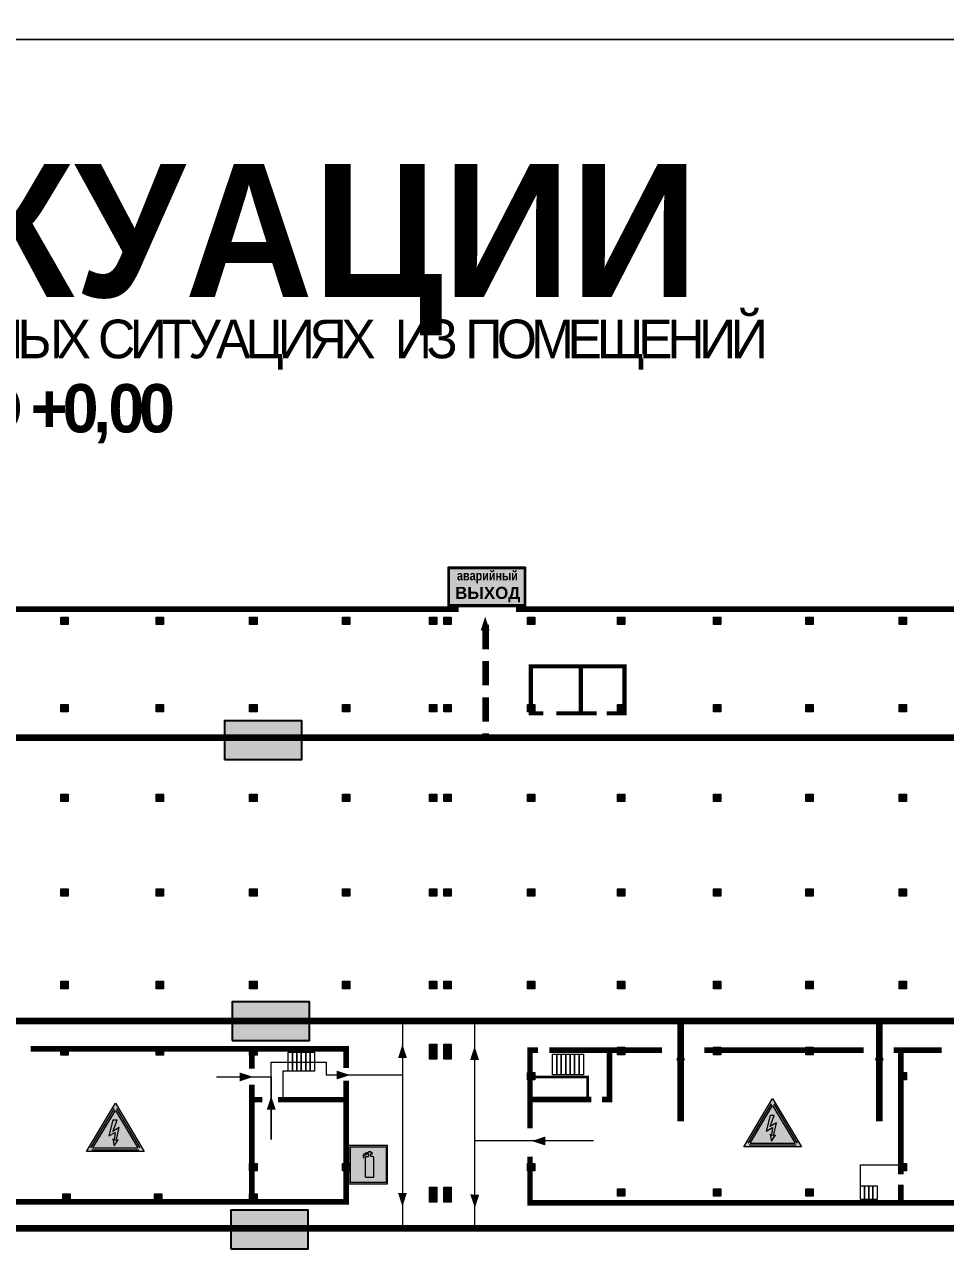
# Model space of a CAD drawing. Header units: millimetres. Extents: x 13810 to 67229, y 12374 to 21950.
# Drawn here: x 27000.8 to 27153.3, y 14346.4 to 14549.9 of the extents above; entities that cross this region are included whole.
import ezdxf

# ---------------------------------------------------------------- set-up
doc = ezdxf.new("R2010")
doc.units = ezdxf.units.MM
doc.linetypes.add('{ Wide Dash }', pattern=[12, 4, -2, 4, -2])
doc.layers.add('План_Штампы', color=7, linetype='Continuous')
doc.styles.add('обычный', font='arial.ttf')

# ---------------------------------------------------------------- blocks, each defined once
blk = doc.blocks.new('A$C32E8229D')
at = {"true_color": 0xffffff}
blk.add_hatch(color=7, dxfattribs=at).paths.add_polyline_path([(0, 0), (0, -8), (16, -8), (16, 0)])
h = blk.add_hatch(color=126)
h.paths.add_polyline_path([(0.2, -0.2), (15.8, -0.2), (15.8, -7.8), (0.2, -7.8)])
h.paths.add_polyline_path([(13.49, -2.05), (12.08, -2.05), (11.37, -2.63, 0.162397), (11.29, -2.84), (11.29, -3.63), (10.35, -3.63), (10.35, -4.05), (11.68, -4.05), (11.68, -3.48), (12.26, -4.28), (11.29, -5.1), (11.29, -6.78), (11.85, -6.78), (11.85, -5.44), (12.8, -4.64), (12.8, -5.94), (14.46, -5.94), (14.46, -5.39), (13.45, -5.39), (13.45, -3.97), (12.46, -2.59), (13.15, -2.59), (13.69, -3.34), (14.18, -3)], flags=16)
h.paths.add_polyline_path([(10.74, -1.82, 1), (11.8, -1.82, 1)], flags=16)
h.paths.add_polyline_path([(9.39, -3.59), (5.99, -3.59), (6.56, -3.03), (5.91, -3.03), (5.1, -3.83), (5.91, -4.64), (6.56, -4.64), (5.99, -4.09), (9.39, -4.09)], flags=16)
h.paths.add_polyline_path([(4.29, -1.08), (1.72, -1.08), (1.72, -6.6), (4.29, -6.6)], flags=16)
at = {"color": 126}
blk.add_lwpolyline([(16, -8), (0, -8), (0, 0), (16, 0)], close=True, dxfattribs=at)
blk = doc.blocks.new('A$C3E6D3DDE')
at = {"lineweight": 5}
h = blk.add_hatch(color=40, dxfattribs=at)
h.paths.add_polyline_path([(24.1, 1.45), (16.46, -11.35), (31.74, -11.35)])
h.paths.add_polyline_path([(24.09, -0.46), (30.03, -10.41), (18.14, -10.41)], flags=16)
h.paths.add_polyline_path([(24.54, -3.08), (23.41, -6.02), (25.13, -5.01), (24.33, -8.5), (24.82, -8.27), (23.79, -9.86), (23.4, -8.04), (23.8, -8.43), (24.04, -6.29), (22.39, -7.25), (23.44, -3.08)], flags=0)
h = blk.add_hatch(color=256, dxfattribs=at)
h.paths.add_polyline_path([(24.37, 0.03, 0.567511), (23.82, 0.03), (17.59, -10.4, 0.582454), (17.86, -10.88), (30.32, -10.88, 0.582149), (30.6, -10.4)])
h.paths.add_polyline_path([(24.09, -0.46), (18.14, -10.41), (30.03, -10.41)], flags=16)
h.paths.add_polyline_path([(24.54, -3.08), (23.41, -6.02), (25.13, -5.01), (24.33, -8.5), (24.82, -8.27), (23.79, -9.86), (23.4, -8.04), (23.8, -8.43), (24.04, -6.29), (22.39, -7.25), (23.44, -3.08)], flags=0)
h = blk.add_hatch(color=40, dxfattribs=at)
h.paths.add_polyline_path([(24.09, -0.46), (18.14, -10.41), (30.03, -10.41)])
h.paths.add_polyline_path([(24.82, -8.27), (23.79, -9.86), (23.4, -8.04), (23.8, -8.43), (24.04, -6.29), (22.39, -7.25), (23.44, -3.08), (24.54, -3.08), (23.41, -6.02), (25.13, -5.01), (24.33, -8.5)], flags=16)
at = {"color": 40, "lineweight": 5}
for p, q in [((16.46, -11.35), (24.1, 1.45)), ((24.1, 1.45), (31.74, -11.35))]:
    blk.add_line(p, q, dxfattribs=at)
at = {"lineweight": 5}
for p, q in [((17.59, -10.4), (23.82, 0.03)), ((24.37, 0.03), (30.6, -10.4)), ((18.14, -10.41), (24.09, -0.46)), ((23.44, -3.08), (22.39, -7.25)), ((23.41, -6.02), (24.54, -3.08)), ((24.54, -3.08), (23.44, -3.08)), ((24.09, -0.46), (30.03, -10.41)), ((22.39, -7.25), (24.04, -6.29)), ((25.13, -5.01), (23.41, -6.02)), ((24.04, -6.29), (23.8, -8.43)), ((24.33, -8.5), (25.13, -5.01)), ((23.8, -8.43), (23.4, -8.04)), ((23.4, -8.04), (23.79, -9.86)), ((23.79, -9.86), (24.82, -8.27)), ((24.82, -8.27), (24.33, -8.5)), ((17.86, -10.88), (30.32, -10.88)), ((18.14, -10.41), (30.03, -10.41))]:
    blk.add_line(p, q, dxfattribs=at)
at = {"color": 50, "lineweight": 5}
blk.add_line((31.74, -11.35), (16.46, -11.35), dxfattribs=at)
blk = doc.blocks.new('A$C3AD82952')
at = {"true_color": 0xf5f5ff}
h = blk.add_hatch(color=7, dxfattribs=at)
h.dxf.hatch_style = 1
h.paths.add_polyline_path([(8.21, 8.73, 0.414214), (7.89, 9.05), (7.22, 9.05), (7.22, 9.92), (7.59, 9.92, 1), (7.57, 10.36), (7.22, 10.36), (7.22, 10.6), (6.43, 10.6), (6.43, 10.36), (6.01, 10.36), (4.74, 9.59), (4.74, 8.69), (4.98, 8.73), (4.98, 9.26), (6.12, 9.91), (6.43, 9.91), (6.43, 9.05), (5.76, 9.05, 0.414214), (5.44, 8.73), (5.44, 2.2), (8.21, 2.2)], flags=0)
h.paths.add_polyline_path([(12.8, 12.8), (0, 12.8), (0, 0), (12.8, 0)])
h.paths.add_polyline_path([(0.51, 12.29), (12.29, 12.29), (12.29, 0.51), (0.51, 0.51)], flags=16)
h.paths.add_polyline_path([(4.74, 9.59), (6.01, 10.36), (6.43, 10.36), (6.43, 10.6), (7.22, 10.6), (7.22, 10.36), (7.59, 10.36, -0.94586), (7.59, 9.92), (7.22, 9.92), (7.22, 9.05), (7.89, 9.05, -0.414214), (8.21, 8.73), (8.21, 2.2), (5.44, 2.2), (5.44, 8.73, -0.414214), (5.76, 9.05), (6.43, 9.05), (6.43, 9.91), (6.12, 9.91), (4.98, 9.26), (4.98, 8.73), (4.74, 8.69)], flags=0)
h = blk.add_hatch(color=242)
h.dxf.hatch_style = 1
h.paths.add_polyline_path([(12.29, 12.29), (0.51, 12.29), (0.51, 0.51), (12.29, 0.51)])
h.paths.add_polyline_path([(4.74, 8.69), (4.74, 9.59), (6.01, 10.36), (6.43, 10.36), (6.43, 10.6), (7.22, 10.6), (7.22, 10.36), (7.59, 10.36, -0.94586), (7.59, 9.92), (7.22, 9.92), (7.22, 9.05), (7.89, 9.05, -0.414214), (8.21, 8.73), (8.21, 2.2), (5.44, 2.2), (5.44, 8.73, -0.414214), (5.76, 9.05), (6.43, 9.05), (6.43, 9.91), (6.12, 9.91), (4.98, 9.26), (4.98, 8.73)], flags=16)
h = blk.add_hatch(color=7, dxfattribs=at)
h.dxf.hatch_style = 1
h.paths.add_polyline_path([(8.21, 8.73, 0.414214), (7.89, 9.05), (7.22, 9.05), (7.22, 9.92), (7.59, 9.92, 1), (7.57, 10.36), (7.22, 10.36), (7.22, 10.6), (6.43, 10.6), (6.43, 10.36), (6.01, 10.36), (4.74, 9.59), (4.74, 8.69), (4.98, 8.73), (4.98, 9.26), (6.12, 9.91), (6.43, 9.91), (6.43, 9.05), (5.76, 9.05, 0.414214), (5.44, 8.73), (5.44, 2.2), (8.21, 2.2)])
at = {"color": 242, "lineweight": 5}
for p, q in [((0, 0), (0, 12.8)), ((0, 12.8), (12.8, 12.8)), ((12.8, 0), (12.8, 12.8)), ((6.01, 10.36), (4.74, 9.59)), ((4.74, 9.59), (4.74, 8.69)), ((4.74, 8.69), (4.98, 8.73)), ((4.98, 9.26), (6.12, 9.91)), ((4.98, 8.73), (4.98, 9.26)), ((5.44, 2.2), (5.44, 8.73)), ((5.76, 9.05), (6.43, 9.05)), ((6.01, 10.36), (6.43, 10.36)), ((6.12, 9.91), (6.43, 9.91)), ((7.22, 10.6), (6.43, 10.6)), ((6.43, 10.6), (6.43, 10.36)), ((6.43, 9.91), (6.43, 9.05)), ((7.22, 10.36), (7.22, 10.6)), ((7.59, 10.36), (7.22, 10.36)), ((7.22, 9.05), (7.22, 9.92)), ((7.59, 9.92), (7.22, 9.92)), ((7.89, 9.05), (7.22, 9.05)), ((8.21, 2.2), (8.21, 8.73)), ((0, 0), (12.8, 0)), ((5.44, 2.2), (8.21, 2.2))]:
    blk.add_line(p, q, dxfattribs=at)
blk.add_lwpolyline([(0.51, 12.29), (12.29, 12.29), (12.29, 0.51), (0.51, 0.51)], close=True, dxfattribs=at)
for centre, radius, start, end in [((5.76, 8.73), 0.32, 90, 180), ((7.58, 10.14), 0.223, 273.1875, 86.8125), ((7.89, 8.73), 0.32, 0, 90)]:
    blk.add_arc(centre, radius, start, end, dxfattribs=at)
blk = doc.blocks.new('A$C41C009D9')
at = {"true_color": 0xffffff}
blk.add_hatch(color=7, dxfattribs=at).paths.add_polyline_path([(0, 8), (-16, 8), (-16, 0), (0, 0)])
h = blk.add_hatch(color=126)
h.dxf.hatch_style = 1
h.paths.add_polyline_path([(-15.8, 7.8), (-15.8, 0.2), (-0.2, 0.2), (-0.2, 7.8)])
at = {"color": 126}
for points in [[(-16, 0), (0, 0), (0, 8), (-16, 8)], [(-16, 0), (0, 0), (0, 8), (-16, 8)], [(-15.8, 7.8), (-0.2, 7.8), (-0.2, 0.2), (-15.8, 0.2)]]:
    blk.add_lwpolyline(points, close=True, dxfattribs=at)
at = {"color": 7, "true_color": 0xffffff, "insert": (-15.8, 7.3), "char_height": 2.5, "width": 15.5999, "attachment_point": 1, "style": 'обычный'}
blk.add_mtext('\\pi1.6133;{\\fArial|b1|i0|c204|p34;\\H0.8x;\\W0.8;аварийный\\H1.25x;\\W1;\\P\\pi1.2327;ВЫХОД}', dxfattribs=at)

msp = doc.modelspace()

# ---------------------------------------------------------------- hatches: boundary and pattern name
at = {"lineweight": 0}
h = msp.add_hatch(color=256, dxfattribs=at)
h.dxf.hatch_style = 1
h.paths.add_polyline_path([(27006.8, 14451.9), (27006.8, 14450.67), (27008.02, 14450.67), (27008.02, 14451.9)])
h = msp.add_hatch(color=256, dxfattribs=at)
h.dxf.hatch_style = 1
h.paths.add_polyline_path([(27022.57, 14451.9), (27022.57, 14450.67), (27023.79, 14450.67), (27023.79, 14451.9)])
h = msp.add_hatch(color=256, dxfattribs=at)
h.dxf.hatch_style = 1
h.paths.add_polyline_path([(27038.07, 14451.9), (27038.07, 14450.67), (27039.29, 14450.67), (27039.29, 14451.9)])
h = msp.add_hatch(color=256, dxfattribs=at)
h.dxf.hatch_style = 1
h.paths.add_polyline_path([(27053.42, 14451.9), (27053.42, 14450.67), (27054.64, 14450.67), (27054.64, 14451.9)])
h = msp.add_hatch(color=256, dxfattribs=at)
h.dxf.hatch_style = 1
h.paths.add_polyline_path([(27067.86, 14451.9), (27067.86, 14450.67), (27069.08, 14450.67), (27069.08, 14451.9)])
h = msp.add_hatch(color=256, dxfattribs=at)
h.dxf.hatch_style = 1
h.paths.add_polyline_path([(27070.21, 14451.9), (27070.21, 14450.67), (27071.43, 14450.67), (27071.43, 14451.9)])
h = msp.add_hatch(color=256, dxfattribs=at)
h.dxf.hatch_style = 1
h.paths.add_polyline_path([(27084.06, 14451.9), (27084.06, 14450.67), (27085.28, 14450.67), (27085.28, 14451.9)])
h = msp.add_hatch(color=256, dxfattribs=at)
h.dxf.hatch_style = 1
h.paths.add_polyline_path([(27098.97, 14451.9), (27098.97, 14450.67), (27100.19, 14450.67), (27100.19, 14451.9)])
h = msp.add_hatch(color=256, dxfattribs=at)
h.dxf.hatch_style = 1
h.paths.add_polyline_path([(27114.86, 14451.9), (27114.86, 14450.67), (27116.08, 14450.67), (27116.08, 14451.9)])
h = msp.add_hatch(color=256, dxfattribs=at)
h.dxf.hatch_style = 1
h.paths.add_polyline_path([(27130.17, 14451.9), (27130.17, 14450.67), (27131.39, 14450.67), (27131.39, 14451.9)])
h = msp.add_hatch(color=256, dxfattribs=at)
h.dxf.hatch_style = 1
h.paths.add_polyline_path([(27145.59, 14451.9), (27145.59, 14450.67), (27146.82, 14450.67), (27146.82, 14451.9)])
h = msp.add_hatch(color=256, dxfattribs=at)
h.dxf.hatch_style = 1
h.paths.add_polyline_path([(27006.8, 14437.45), (27006.8, 14436.22), (27008.02, 14436.22), (27008.02, 14437.45)])
h = msp.add_hatch(color=256, dxfattribs=at)
h.dxf.hatch_style = 1
h.paths.add_polyline_path([(27022.57, 14437.45), (27022.57, 14436.22), (27023.79, 14436.22), (27023.79, 14437.45)])
h = msp.add_hatch(color=256, dxfattribs=at)
h.dxf.hatch_style = 1
h.paths.add_polyline_path([(27038.07, 14437.45), (27038.07, 14436.22), (27039.29, 14436.22), (27039.29, 14437.45)])
h = msp.add_hatch(color=256, dxfattribs=at)
h.dxf.hatch_style = 1
h.paths.add_polyline_path([(27053.42, 14437.45), (27053.42, 14436.22), (27054.64, 14436.22), (27054.64, 14437.45)])
h = msp.add_hatch(color=256, dxfattribs=at)
h.dxf.hatch_style = 1
h.paths.add_polyline_path([(27067.86, 14437.45), (27067.86, 14436.22), (27069.08, 14436.22), (27069.08, 14437.45)])
h = msp.add_hatch(color=256, dxfattribs=at)
h.dxf.hatch_style = 1
h.paths.add_polyline_path([(27070.21, 14437.45), (27070.21, 14436.22), (27071.43, 14436.22), (27071.43, 14437.45)])
h = msp.add_hatch(color=256, dxfattribs=at)
h.dxf.hatch_style = 1
h.paths.add_polyline_path([(27084.06, 14437.45), (27084.06, 14436.22), (27085.28, 14436.22), (27085.28, 14437.45)])
h = msp.add_hatch(color=256, dxfattribs=at)
h.dxf.hatch_style = 1
h.paths.add_polyline_path([(27098.97, 14437.45), (27098.97, 14436.22), (27100.19, 14436.22), (27100.19, 14437.45)])
h = msp.add_hatch(color=256, dxfattribs=at)
h.dxf.hatch_style = 1
h.paths.add_polyline_path([(27114.86, 14437.45), (27114.86, 14436.22), (27116.08, 14436.22), (27116.08, 14437.45)])
h = msp.add_hatch(color=256, dxfattribs=at)
h.dxf.hatch_style = 1
h.paths.add_polyline_path([(27130.17, 14437.45), (27130.17, 14436.22), (27131.39, 14436.22), (27131.39, 14437.45)])
h = msp.add_hatch(color=256, dxfattribs=at)
h.dxf.hatch_style = 1
h.paths.add_polyline_path([(27145.59, 14437.45), (27145.59, 14436.22), (27146.82, 14436.22), (27146.82, 14437.45)])
h = msp.add_hatch(color=256, dxfattribs=at)
h.dxf.hatch_style = 1
h.paths.add_polyline_path([(27006.8, 14422.61), (27006.8, 14421.38), (27008.02, 14421.38), (27008.02, 14422.61)])
h = msp.add_hatch(color=256, dxfattribs=at)
h.dxf.hatch_style = 1
h.paths.add_polyline_path([(27022.57, 14422.61), (27022.57, 14421.38), (27023.79, 14421.38), (27023.79, 14422.61)])
h = msp.add_hatch(color=256, dxfattribs=at)
h.dxf.hatch_style = 1
h.paths.add_polyline_path([(27038.07, 14422.61), (27038.07, 14421.38), (27039.29, 14421.38), (27039.29, 14422.61)])
h = msp.add_hatch(color=256, dxfattribs=at)
h.dxf.hatch_style = 1
h.paths.add_polyline_path([(27053.42, 14422.61), (27053.42, 14421.38), (27054.64, 14421.38), (27054.64, 14422.61)])
h = msp.add_hatch(color=256, dxfattribs=at)
h.dxf.hatch_style = 1
h.paths.add_polyline_path([(27067.86, 14422.61), (27067.86, 14421.38), (27069.08, 14421.38), (27069.08, 14422.61)])
h = msp.add_hatch(color=256, dxfattribs=at)
h.dxf.hatch_style = 1
h.paths.add_polyline_path([(27070.21, 14422.61), (27070.21, 14421.38), (27071.43, 14421.38), (27071.43, 14422.61)])
h = msp.add_hatch(color=256, dxfattribs=at)
h.dxf.hatch_style = 1
h.paths.add_polyline_path([(27084.06, 14422.61), (27084.06, 14421.38), (27085.28, 14421.38), (27085.28, 14422.61)])
h = msp.add_hatch(color=256, dxfattribs=at)
h.dxf.hatch_style = 1
h.paths.add_polyline_path([(27098.97, 14422.61), (27098.97, 14421.38), (27100.19, 14421.38), (27100.19, 14422.61)])
h = msp.add_hatch(color=256, dxfattribs=at)
h.dxf.hatch_style = 1
h.paths.add_polyline_path([(27114.86, 14422.61), (27114.86, 14421.38), (27116.08, 14421.38), (27116.08, 14422.61)])
h = msp.add_hatch(color=256, dxfattribs=at)
h.dxf.hatch_style = 1
h.paths.add_polyline_path([(27130.17, 14422.61), (27130.17, 14421.38), (27131.39, 14421.38), (27131.39, 14422.61)])
h = msp.add_hatch(color=256, dxfattribs=at)
h.dxf.hatch_style = 1
h.paths.add_polyline_path([(27145.59, 14422.61), (27145.59, 14421.38), (27146.82, 14421.38), (27146.82, 14422.61)])
h = msp.add_hatch(color=256, dxfattribs=at)
h.dxf.hatch_style = 1
h.paths.add_polyline_path([(27006.8, 14406.94), (27006.8, 14405.71), (27008.02, 14405.71), (27008.02, 14406.94)])
h = msp.add_hatch(color=256, dxfattribs=at)
h.dxf.hatch_style = 1
h.paths.add_polyline_path([(27022.57, 14406.94), (27022.57, 14405.71), (27023.79, 14405.71), (27023.79, 14406.94)])
h = msp.add_hatch(color=256, dxfattribs=at)
h.dxf.hatch_style = 1
h.paths.add_polyline_path([(27038.07, 14406.94), (27038.07, 14405.71), (27039.29, 14405.71), (27039.29, 14406.94)])
h = msp.add_hatch(color=256, dxfattribs=at)
h.dxf.hatch_style = 1
h.paths.add_polyline_path([(27053.42, 14406.94), (27053.42, 14405.71), (27054.64, 14405.71), (27054.64, 14406.94)])
h = msp.add_hatch(color=256, dxfattribs=at)
h.dxf.hatch_style = 1
h.paths.add_polyline_path([(27067.86, 14406.94), (27067.86, 14405.71), (27069.08, 14405.71), (27069.08, 14406.94)])
h = msp.add_hatch(color=256, dxfattribs=at)
h.dxf.hatch_style = 1
h.paths.add_polyline_path([(27070.21, 14406.94), (27070.21, 14405.71), (27071.43, 14405.71), (27071.43, 14406.94)])
h = msp.add_hatch(color=256, dxfattribs=at)
h.dxf.hatch_style = 1
h.paths.add_polyline_path([(27084.06, 14406.94), (27084.06, 14405.71), (27085.28, 14405.71), (27085.28, 14406.94)])
h = msp.add_hatch(color=256, dxfattribs=at)
h.dxf.hatch_style = 1
h.paths.add_polyline_path([(27098.97, 14406.94), (27098.97, 14405.71), (27100.19, 14405.71), (27100.19, 14406.94)])
h = msp.add_hatch(color=256, dxfattribs=at)
h.dxf.hatch_style = 1
h.paths.add_polyline_path([(27114.86, 14406.94), (27114.86, 14405.71), (27116.08, 14405.71), (27116.08, 14406.94)])
h = msp.add_hatch(color=256, dxfattribs=at)
h.dxf.hatch_style = 1
h.paths.add_polyline_path([(27130.17, 14406.94), (27130.17, 14405.71), (27131.39, 14405.71), (27131.39, 14406.94)])
h = msp.add_hatch(color=256, dxfattribs=at)
h.dxf.hatch_style = 1
h.paths.add_polyline_path([(27145.59, 14406.94), (27145.59, 14405.71), (27146.82, 14405.71), (27146.82, 14406.94)])
h = msp.add_hatch(color=256, dxfattribs=at)
h.dxf.hatch_style = 1
h.paths.add_polyline_path([(27006.8, 14391.62), (27006.8, 14390.39), (27008.02, 14390.39), (27008.02, 14391.62)])
h = msp.add_hatch(color=256, dxfattribs=at)
h.dxf.hatch_style = 1
h.paths.add_polyline_path([(27022.57, 14391.62), (27022.57, 14390.39), (27023.79, 14390.39), (27023.79, 14391.62)])
h = msp.add_hatch(color=256, dxfattribs=at)
h.dxf.hatch_style = 1
h.paths.add_polyline_path([(27038.07, 14391.62), (27038.07, 14390.39), (27039.29, 14390.39), (27039.29, 14391.62)])
h = msp.add_hatch(color=256, dxfattribs=at)
h.dxf.hatch_style = 1
h.paths.add_polyline_path([(27053.42, 14391.62), (27053.42, 14390.39), (27054.64, 14390.39), (27054.64, 14391.62)])
h = msp.add_hatch(color=256, dxfattribs=at)
h.dxf.hatch_style = 1
h.paths.add_polyline_path([(27067.86, 14391.62), (27067.86, 14390.39), (27069.08, 14390.39), (27069.08, 14391.62)])
h = msp.add_hatch(color=256, dxfattribs=at)
h.dxf.hatch_style = 1
h.paths.add_polyline_path([(27070.21, 14391.62), (27070.21, 14390.39), (27071.43, 14390.39), (27071.43, 14391.62)])
h = msp.add_hatch(color=256, dxfattribs=at)
h.dxf.hatch_style = 1
h.paths.add_polyline_path([(27084.06, 14391.62), (27084.06, 14390.39), (27085.28, 14390.39), (27085.28, 14391.62)])
h = msp.add_hatch(color=256, dxfattribs=at)
h.dxf.hatch_style = 1
h.paths.add_polyline_path([(27098.97, 14391.62), (27098.97, 14390.39), (27100.19, 14390.39), (27100.19, 14391.62)])
h = msp.add_hatch(color=256, dxfattribs=at)
h.dxf.hatch_style = 1
h.paths.add_polyline_path([(27114.86, 14391.62), (27114.86, 14390.39), (27116.08, 14390.39), (27116.08, 14391.62)])
h = msp.add_hatch(color=256, dxfattribs=at)
h.dxf.hatch_style = 1
h.paths.add_polyline_path([(27130.17, 14391.62), (27130.17, 14390.39), (27131.39, 14390.39), (27131.39, 14391.62)])
h = msp.add_hatch(color=256, dxfattribs=at)
h.dxf.hatch_style = 1
h.paths.add_polyline_path([(27145.59, 14391.62), (27145.59, 14390.39), (27146.82, 14390.39), (27146.82, 14391.62)])
h = msp.add_hatch(color=256, dxfattribs=at)
h.dxf.hatch_style = 1
h.paths.add_polyline_path([(27006.8, 14380.63), (27006.8, 14379.4), (27008.02, 14379.4), (27008.02, 14380.63)])
h = msp.add_hatch(color=256, dxfattribs=at)
h.dxf.hatch_style = 1
h.paths.add_polyline_path([(27022.57, 14380.63), (27022.57, 14379.4), (27023.79, 14379.4), (27023.79, 14380.63)])
h = msp.add_hatch(color=256, dxfattribs=at)
h.dxf.hatch_style = 1
h.paths.add_polyline_path([(27038.07, 14380.63), (27038.07, 14379.4), (27039.29, 14379.4), (27039.29, 14380.63)])
h = msp.add_hatch(color=256, dxfattribs=at)
h.dxf.hatch_style = 1
h.paths.add_polyline_path([(27067.86, 14381.22), (27067.86, 14379.99), (27069.08, 14379.99), (27069.08, 14381.22)])
h = msp.add_hatch(color=256, dxfattribs=at)
h.dxf.hatch_style = 1
h.paths.add_polyline_path([(27070.21, 14381.22), (27070.21, 14379.99), (27071.43, 14379.99), (27071.43, 14381.22)])
h = msp.add_hatch(color=256, dxfattribs=at)
h.dxf.hatch_style = 1
h.paths.add_polyline_path([(27098.97, 14380.7), (27098.97, 14379.47), (27100.19, 14379.47), (27100.19, 14380.7)])
h = msp.add_hatch(color=256, dxfattribs=at)
h.dxf.hatch_style = 1
h.paths.add_polyline_path([(27114.86, 14380.7), (27114.86, 14379.47), (27116.08, 14379.47), (27116.08, 14380.7)])
h = msp.add_hatch(color=256, dxfattribs=at)
h.dxf.hatch_style = 1
h.paths.add_polyline_path([(27130.17, 14380.7), (27130.17, 14379.47), (27131.39, 14379.47), (27131.39, 14380.7)])
h = msp.add_hatch(color=256, dxfattribs=at)
h.dxf.hatch_style = 1
h.paths.add_polyline_path([(27067.86, 14379.99), (27067.86, 14378.76), (27069.08, 14378.76), (27069.08, 14379.99)])
h = msp.add_hatch(color=256, dxfattribs=at)
h.dxf.hatch_style = 1
h.paths.add_polyline_path([(27070.21, 14379.99), (27070.21, 14378.76), (27071.43, 14378.76), (27071.43, 14379.99)])
h = msp.add_hatch(color=256, dxfattribs=at)
h.dxf.hatch_style = 1
h.paths.add_polyline_path([(27084.06, 14376.53), (27084.06, 14375.3), (27085.28, 14375.3), (27085.28, 14376.53)])
h = msp.add_hatch(color=256, dxfattribs=at)
h.dxf.hatch_style = 1
h.paths.add_polyline_path([(27145.59, 14376.53), (27145.59, 14375.3), (27146.82, 14375.3), (27146.82, 14376.53)])
h = msp.add_hatch(color=256, dxfattribs=at)
h.dxf.hatch_style = 1
h.paths.add_polyline_path([(27038.07, 14361.49), (27038.07, 14360.26), (27039.29, 14360.26), (27039.29, 14361.49)])
h = msp.add_hatch(color=256, dxfattribs=at)
h.dxf.hatch_style = 1
h.paths.add_polyline_path([(27053.42, 14361.49), (27053.42, 14360.26), (27054.64, 14360.26), (27054.64, 14361.49)])
h = msp.add_hatch(color=256, dxfattribs=at)
h.dxf.hatch_style = 1
h.paths.add_polyline_path([(27084.06, 14361.49), (27084.06, 14360.26), (27085.28, 14360.26), (27085.28, 14361.49)])
h = msp.add_hatch(color=256, dxfattribs=at)
h.dxf.hatch_style = 1
h.paths.add_polyline_path([(27145.59, 14361.49), (27145.59, 14360.26), (27146.82, 14360.26), (27146.82, 14361.49)])
h = msp.add_hatch(color=256, dxfattribs=at)
h.dxf.hatch_style = 1
h.paths.add_polyline_path([(27007.12, 14356.44), (27007.12, 14355.21), (27008.34, 14355.21), (27008.34, 14356.44)])
h = msp.add_hatch(color=256, dxfattribs=at)
h.dxf.hatch_style = 1
h.paths.add_polyline_path([(27022.3, 14356.44), (27022.3, 14355.21), (27023.52, 14355.21), (27023.52, 14356.44)])
h = msp.add_hatch(color=256, dxfattribs=at)
h.dxf.hatch_style = 1
h.paths.add_polyline_path([(27038.07, 14356.44), (27038.07, 14355.21), (27039.29, 14355.21), (27039.29, 14356.44)])
h = msp.add_hatch(color=256, dxfattribs=at)
h.dxf.hatch_style = 1
h.paths.add_polyline_path([(27067.86, 14357.54), (27067.86, 14356.31), (27069.08, 14356.31), (27069.08, 14357.54)])
h = msp.add_hatch(color=256, dxfattribs=at)
h.dxf.hatch_style = 1
h.paths.add_polyline_path([(27067.86, 14356.31), (27067.86, 14355.08), (27069.08, 14355.08), (27069.08, 14356.31)])
h = msp.add_hatch(color=256, dxfattribs=at)
h.dxf.hatch_style = 1
h.paths.add_polyline_path([(27070.21, 14357.54), (27070.21, 14356.31), (27071.43, 14356.31), (27071.43, 14357.54)])
h = msp.add_hatch(color=256, dxfattribs=at)
h.dxf.hatch_style = 1
h.paths.add_polyline_path([(27070.21, 14356.31), (27070.21, 14355.08), (27071.43, 14355.08), (27071.43, 14356.31)])
h = msp.add_hatch(color=256, dxfattribs=at)
h.dxf.hatch_style = 1
h.paths.add_polyline_path([(27098.97, 14357.28), (27098.97, 14356.05), (27100.19, 14356.05), (27100.19, 14357.28)])
h = msp.add_hatch(color=256, dxfattribs=at)
h.dxf.hatch_style = 1
h.paths.add_polyline_path([(27114.86, 14357.28), (27114.86, 14356.05), (27116.08, 14356.05), (27116.08, 14357.28)])
h = msp.add_hatch(color=256, dxfattribs=at)
h.dxf.hatch_style = 1
h.paths.add_polyline_path([(27130.17, 14357.28), (27130.17, 14356.05), (27131.39, 14356.05), (27131.39, 14357.28)])

# ---------------------------------------------------------------- linework, layer by layer
at = {"color": 126, "lineweight": 0, "true_color": 0x008754}
for points in [[(26676.58, 14942.45), (27276.58, 14942.45), (27276.58, 14547.45), (26676.58, 14547.45)], [(26676.58, 14547.45), (27276.58, 14547.45), (27276.58, 14152.45), (26676.58, 14152.45)]]:
    msp.add_lwpolyline(points, close=True, dxfattribs=at)
at = {"lineweight": 0}
for points, const_width in [([(26975.91, 14453.18), (27072.69, 14453.18)], 0.924), ([(27082.18, 14453.18), (27225.02, 14453.18)], 0.924), ([(27097.18, 14435.97), (27100.12, 14435.97), (27100.12, 14443.73), (27084.63, 14443.73), (27084.63, 14435.97), (27086.69, 14435.97)], 0.693), ([(27092.91, 14435.97), (27092.91, 14443.73)], 0.693), ([(27088.83, 14435.97), (27095.54, 14435.97)], 0.693), ([(27001.79, 14380.45), (27054.03, 14380.45), (27054.03, 14377.25)], 0.924), ([(27038.45, 14377.16), (27038.45, 14380.45)], 0.924), ([(27084.49, 14367.29), (27084.49, 14380.23), (27085.82, 14380.23)], 0.924), ([(27087.7, 14380.23), (27106.32, 14380.23)], 0.924), ([(27097.63, 14380.23), (27097.63, 14372.04)], 0.924), ([(27113.37, 14380.23), (27139.74, 14380.23)], 0.924), ([(27145.9, 14380.23), (27144.68, 14380.23)], 0.924), ([(27145.9, 14359.67), (27145.9, 14380.23), (27152.66, 14380.23)], 0.924), ([(27054.03, 14375.18), (27054.03, 14355.14), (26961.7, 14355.14), (26961.7, 14358.63)], 0.924), ([(27040.16, 14372.03), (27038.45, 14372.03), (27038.45, 14374.53)], 0.924), ([(27094.02, 14372.04), (27094.02, 14375.77), (27084.49, 14375.77)], 0.462), ([(27038.45, 14372.03), (27038.45, 14355.17)], 0.924), ([(27054.03, 14372.03), (27042.77, 14372.03)], 0.924), ([(27094.64, 14372.04), (27084.49, 14372.04)], 0.924), ([(27097.63, 14373.09), (27097.63, 14372.04), (27096.4, 14372.04)], 0.924), ([(27238.37, 14363.85), (27238.37, 14354.94), (27145.9, 14354.94), (27145.9, 14357.97)], 0.924), ([(27145.9, 14354.94), (27084.49, 14354.94), (27084.49, 14362.62)], 0.924)]:
    msp.add_lwpolyline(points, dxfattribs=dict(at, const_width=const_width))
for points in [[(27008.02, 14450.67), (27006.8, 14450.67), (27006.8, 14451.9), (27008.02, 14451.9)], [(27023.79, 14450.67), (27022.57, 14450.67), (27022.57, 14451.9), (27023.79, 14451.9)], [(27039.29, 14450.67), (27038.07, 14450.67), (27038.07, 14451.9), (27039.29, 14451.9)], [(27054.64, 14450.67), (27053.42, 14450.67), (27053.42, 14451.9), (27054.64, 14451.9)], [(27069.08, 14450.67), (27067.86, 14450.67), (27067.86, 14451.9), (27069.08, 14451.9)], [(27071.43, 14450.67), (27070.21, 14450.67), (27070.21, 14451.9), (27071.43, 14451.9)], [(27085.28, 14450.67), (27084.06, 14450.67), (27084.06, 14451.9), (27085.28, 14451.9)], [(27100.19, 14450.67), (27098.97, 14450.67), (27098.97, 14451.9), (27100.19, 14451.9)], [(27116.08, 14450.67), (27114.86, 14450.67), (27114.86, 14451.9), (27116.08, 14451.9)], [(27131.39, 14450.67), (27130.17, 14450.67), (27130.17, 14451.9), (27131.39, 14451.9)], [(27146.82, 14450.67), (27145.59, 14450.67), (27145.59, 14451.9), (27146.82, 14451.9)], [(27008.02, 14436.22), (27006.8, 14436.22), (27006.8, 14437.45), (27008.02, 14437.45)], [(27023.79, 14436.22), (27022.57, 14436.22), (27022.57, 14437.45), (27023.79, 14437.45)], [(27039.29, 14436.22), (27038.07, 14436.22), (27038.07, 14437.45), (27039.29, 14437.45)], [(27054.64, 14436.22), (27053.42, 14436.22), (27053.42, 14437.45), (27054.64, 14437.45)], [(27069.08, 14436.22), (27067.86, 14436.22), (27067.86, 14437.45), (27069.08, 14437.45)], [(27071.43, 14436.22), (27070.21, 14436.22), (27070.21, 14437.45), (27071.43, 14437.45)], [(27085.28, 14436.22), (27084.06, 14436.22), (27084.06, 14437.45), (27085.28, 14437.45)], [(27100.19, 14436.22), (27098.97, 14436.22), (27098.97, 14437.45), (27100.19, 14437.45)], [(27116.08, 14436.22), (27114.86, 14436.22), (27114.86, 14437.45), (27116.08, 14437.45)], [(27131.39, 14436.22), (27130.17, 14436.22), (27130.17, 14437.45), (27131.39, 14437.45)], [(27146.82, 14436.22), (27145.59, 14436.22), (27145.59, 14437.45), (27146.82, 14437.45)], [(27008.02, 14421.38), (27006.8, 14421.38), (27006.8, 14422.61), (27008.02, 14422.61)], [(27023.79, 14421.38), (27022.57, 14421.38), (27022.57, 14422.61), (27023.79, 14422.61)], [(27039.29, 14421.38), (27038.07, 14421.38), (27038.07, 14422.61), (27039.29, 14422.61)], [(27054.64, 14421.38), (27053.42, 14421.38), (27053.42, 14422.61), (27054.64, 14422.61)], [(27069.08, 14421.38), (27067.86, 14421.38), (27067.86, 14422.61), (27069.08, 14422.61)], [(27071.43, 14421.38), (27070.21, 14421.38), (27070.21, 14422.61), (27071.43, 14422.61)], [(27085.28, 14421.38), (27084.06, 14421.38), (27084.06, 14422.61), (27085.28, 14422.61)], [(27100.19, 14421.38), (27098.97, 14421.38), (27098.97, 14422.61), (27100.19, 14422.61)], [(27116.08, 14421.38), (27114.86, 14421.38), (27114.86, 14422.61), (27116.08, 14422.61)], [(27131.39, 14421.38), (27130.17, 14421.38), (27130.17, 14422.61), (27131.39, 14422.61)], [(27146.82, 14421.38), (27145.59, 14421.38), (27145.59, 14422.61), (27146.82, 14422.61)], [(27008.02, 14405.71), (27006.8, 14405.71), (27006.8, 14406.94), (27008.02, 14406.94)], [(27023.79, 14405.71), (27022.57, 14405.71), (27022.57, 14406.94), (27023.79, 14406.94)], [(27039.29, 14405.71), (27038.07, 14405.71), (27038.07, 14406.94), (27039.29, 14406.94)], [(27054.64, 14405.71), (27053.42, 14405.71), (27053.42, 14406.94), (27054.64, 14406.94)], [(27069.08, 14405.71), (27067.86, 14405.71), (27067.86, 14406.94), (27069.08, 14406.94)], [(27071.43, 14405.71), (27070.21, 14405.71), (27070.21, 14406.94), (27071.43, 14406.94)], [(27085.28, 14405.71), (27084.06, 14405.71), (27084.06, 14406.94), (27085.28, 14406.94)], [(27100.19, 14405.71), (27098.97, 14405.71), (27098.97, 14406.94), (27100.19, 14406.94)], [(27116.08, 14405.71), (27114.86, 14405.71), (27114.86, 14406.94), (27116.08, 14406.94)], [(27131.39, 14405.71), (27130.17, 14405.71), (27130.17, 14406.94), (27131.39, 14406.94)], [(27146.82, 14405.71), (27145.59, 14405.71), (27145.59, 14406.94), (27146.82, 14406.94)], [(27008.02, 14390.39), (27006.8, 14390.39), (27006.8, 14391.62), (27008.02, 14391.62)], [(27023.79, 14390.39), (27022.57, 14390.39), (27022.57, 14391.62), (27023.79, 14391.62)], [(27039.29, 14390.39), (27038.07, 14390.39), (27038.07, 14391.62), (27039.29, 14391.62)], [(27054.64, 14390.39), (27053.42, 14390.39), (27053.42, 14391.62), (27054.64, 14391.62)], [(27069.08, 14390.39), (27067.86, 14390.39), (27067.86, 14391.62), (27069.08, 14391.62)], [(27071.43, 14390.39), (27070.21, 14390.39), (27070.21, 14391.62), (27071.43, 14391.62)], [(27085.28, 14390.39), (27084.06, 14390.39), (27084.06, 14391.62), (27085.28, 14391.62)], [(27100.19, 14390.39), (27098.97, 14390.39), (27098.97, 14391.62), (27100.19, 14391.62)], [(27116.08, 14390.39), (27114.86, 14390.39), (27114.86, 14391.62), (27116.08, 14391.62)], [(27131.39, 14390.39), (27130.17, 14390.39), (27130.17, 14391.62), (27131.39, 14391.62)], [(27146.82, 14390.39), (27145.59, 14390.39), (27145.59, 14391.62), (27146.82, 14391.62)], [(27008.02, 14379.4), (27006.8, 14379.4), (27006.8, 14380.63), (27008.02, 14380.63)], [(27023.79, 14379.4), (27022.57, 14379.4), (27022.57, 14380.63), (27023.79, 14380.63)], [(27039.29, 14379.4), (27038.07, 14379.4), (27038.07, 14380.63), (27039.29, 14380.63)], [(27069.08, 14379.99), (27067.86, 14379.99), (27067.86, 14381.22), (27069.08, 14381.22)], [(27071.43, 14379.99), (27070.21, 14379.99), (27070.21, 14381.22), (27071.43, 14381.22)], [(27100.19, 14379.47), (27098.97, 14379.47), (27098.97, 14380.7), (27100.19, 14380.7)], [(27116.08, 14379.47), (27114.86, 14379.47), (27114.86, 14380.7), (27116.08, 14380.7)], [(27131.39, 14379.47), (27130.17, 14379.47), (27130.17, 14380.7), (27131.39, 14380.7)], [(27045.17, 14376.72), (27044.44, 14376.72), (27044.44, 14379.91), (27045.17, 14379.91)], [(27045.9, 14376.72), (27045.17, 14376.72), (27045.17, 14379.91), (27045.9, 14379.91)], [(27046.62, 14376.72), (27045.9, 14376.72), (27045.9, 14379.91), (27046.62, 14379.91)], [(27047.35, 14376.72), (27046.62, 14376.72), (27046.62, 14379.91), (27047.35, 14379.91)], [(27048.08, 14376.72), (27047.35, 14376.72), (27047.35, 14379.91), (27048.08, 14379.91)], [(27048.81, 14376.72), (27048.08, 14376.72), (27048.08, 14379.91), (27048.81, 14379.91)], [(27069.08, 14378.76), (27067.86, 14378.76), (27067.86, 14379.99), (27069.08, 14379.99)], [(27071.43, 14378.76), (27070.21, 14378.76), (27070.21, 14379.99), (27071.43, 14379.99)], [(27088.93, 14376.13), (27088.2, 14376.13), (27088.2, 14379.56), (27088.93, 14379.56)], [(27089.67, 14376.13), (27088.93, 14376.13), (27088.93, 14379.56), (27089.67, 14379.56)], [(27090.41, 14376.13), (27089.67, 14376.13), (27089.67, 14379.56), (27090.41, 14379.56)], [(27091.15, 14376.13), (27090.41, 14376.13), (27090.41, 14379.56), (27091.15, 14379.56)], [(27091.88, 14376.13), (27091.15, 14376.13), (27091.15, 14379.56), (27091.88, 14379.56)], [(27092.62, 14376.13), (27091.88, 14376.13), (27091.88, 14379.56), (27092.62, 14379.56)], [(27093.36, 14376.13), (27092.62, 14376.13), (27092.62, 14379.56), (27093.36, 14379.56)], [(27085.28, 14375.3), (27084.06, 14375.3), (27084.06, 14376.53), (27085.28, 14376.53)], [(27146.82, 14375.3), (27145.59, 14375.3), (27145.59, 14376.53), (27146.82, 14376.53)], [(27039.29, 14360.26), (27038.07, 14360.26), (27038.07, 14361.49), (27039.29, 14361.49)], [(27054.64, 14360.26), (27053.42, 14360.26), (27053.42, 14361.49), (27054.64, 14361.49)], [(27085.28, 14360.26), (27084.06, 14360.26), (27084.06, 14361.49), (27085.28, 14361.49)], [(27146.82, 14360.26), (27145.59, 14360.26), (27145.59, 14361.49), (27146.82, 14361.49)], [(27008.34, 14355.21), (27007.12, 14355.21), (27007.12, 14356.44), (27008.34, 14356.44)], [(27023.52, 14355.21), (27022.3, 14355.21), (27022.3, 14356.44), (27023.52, 14356.44)], [(27039.29, 14355.21), (27038.07, 14355.21), (27038.07, 14356.44), (27039.29, 14356.44)], [(27069.08, 14356.31), (27067.86, 14356.31), (27067.86, 14357.54), (27069.08, 14357.54)], [(27069.08, 14355.08), (27067.86, 14355.08), (27067.86, 14356.31), (27069.08, 14356.31)], [(27071.43, 14356.31), (27070.21, 14356.31), (27070.21, 14357.54), (27071.43, 14357.54)], [(27071.43, 14355.08), (27070.21, 14355.08), (27070.21, 14356.31), (27071.43, 14356.31)], [(27100.19, 14356.05), (27098.97, 14356.05), (27098.97, 14357.28), (27100.19, 14357.28)], [(27116.08, 14356.05), (27114.86, 14356.05), (27114.86, 14357.28), (27116.08, 14357.28)], [(27131.39, 14356.05), (27130.17, 14356.05), (27130.17, 14357.28), (27131.39, 14357.28)], [(27139.89, 14355.5), (27139.2, 14355.5), (27139.2, 14357.75), (27139.89, 14357.75)], [(27140.57, 14355.5), (27139.89, 14355.5), (27139.89, 14357.75), (27140.57, 14357.75)], [(27141.26, 14355.5), (27140.57, 14355.5), (27140.57, 14357.75), (27141.26, 14357.75)], [(27141.94, 14355.5), (27141.26, 14355.5), (27141.26, 14357.75), (27141.94, 14357.75)]]:
    msp.add_lwpolyline(points, close=True, dxfattribs=at)
at = {"color": 126, "lineweight": 100, "true_color": 0x008754}
for points in [[(27225.68, 14431.93), (26784.21, 14431.93), (26784.21, 14450.26)], [(27244.57, 14385.01), (26784.21, 14385.01)], [(27109.4, 14385.01), (27109.4, 14368.49)], [(27142.3, 14385.01), (27142.3, 14368.49)], [(27244.57, 14350.73), (26784.21, 14350.73)]]:
    msp.add_lwpolyline(points, dxfattribs=at)
at = {"color": 126, "linetype": '{ Wide Dash }', "lineweight": 100, "true_color": 0x008754}
msp.add_lwpolyline([(27077.12, 14450.6), (27077.12, 14431.93)], dxfattribs=at)
at = {"color": 126, "lineweight": 0, "true_color": 0x008754}
for points in [[(27063.4, 14385.01), (27063.4, 14350.73)], [(27075.33, 14350.73), (27075.33, 14385.01)], [(27032.56, 14375.79), (27041.64, 14375.79), (27041.64, 14365.43), (27041.64, 14378.23), (27050.72, 14378.23), (27050.72, 14376.12), (27063.4, 14376.12)], [(27095.02, 14365.2), (27075.33, 14365.2)]]:
    msp.add_lwpolyline(points, dxfattribs=at)
at = {"lineweight": 0}
for points in [[(27048.81, 14376.72), (27043.59, 14376.72), (27043.59, 14372.25)], [(27139.2, 14357.75), (27139.2, 14361.23), (27145.77, 14361.23)]]:
    msp.add_lwpolyline(points, dxfattribs=at)
at = {"layer": 'План_Штампы', "color": 126, "true_color": 0x008754}
for points in [[(27077.8, 14449.7), (27076.33, 14449.7), (27077.06, 14451.97)], [(27064.12, 14378.91), (27062.64, 14378.91), (27063.37, 14381.18)], [(27076.05, 14378.6), (27074.58, 14378.61), (27075.31, 14380.87)], [(27110.16, 14378.55), (27108.69, 14378.55), (27109.41, 14380.81)], [(27143.06, 14378.55), (27141.58, 14378.55), (27142.31, 14380.81)], [(27036.41, 14375.06), (27036.41, 14376.53), (27038.67, 14375.8)], [(27052.45, 14375.37), (27052.45, 14376.84), (27054.71, 14376.11)], [(27042.38, 14370.37), (27040.9, 14370.37), (27041.63, 14372.63)], [(27087.02, 14365.93), (27087.02, 14364.46), (27084.75, 14365.19)], [(27062.63, 14356.61), (27064.1, 14356.61), (27063.37, 14354.34)], [(27074.61, 14356.34), (27076.08, 14356.33), (27075.36, 14354.07)]]:
    msp.add_solid(points, dxfattribs=at)

# ---------------------------------------------------------------- block references
for name, p, xscale, yscale, zscale in [('A$C41C009D9', (27083.75, 14453.72), 0.8, 0.8, 0.8), ('A$C3E6D3DDE', (27109.6, 14371.33), 0.625, 0.625, 0.625), ('A$C3E6D3DDE', (27000.78, 14370.55), 0.625, 0.625, 0.625), ('A$C3AD82952', (27054.51, 14358.09), 0.5, 0.5, 0.5)]:
    msp.add_blockref(name, p, dxfattribs=dict(xscale=xscale, yscale=yscale, zscale=zscale))
at = {"layer": 'План_Штампы', "color": 126, "true_color": 0x008754, "xscale": -0.8, "yscale": 0.8, "zscale": 0.8}
for p in [(27046.71, 14434.73), (27047.99, 14388.24), (27047.78, 14353.76)]:
    msp.add_blockref('A$C32E8229D', p, dxfattribs=at)

# ---------------------------------------------------------------- texts
at = {"lineweight": 0, "insert": (26835.2, 14526.86), "char_height": 22, "width": 493.8901, "attachment_point": 1, "style": 'обычный'}
msp.add_mtext('{\\fProxima Nova Rg|b1|i0|c204|p2;ПЛАН ЭВАКУАЦИИ}', dxfattribs=at)
at = {"color": 0, "lineweight": 0, "insert": (26985.47, 14501.29), "char_height": 8, "width": 449.2158, "attachment_point": 5, "style": 'обычный'}
msp.add_mtext('{\\fArial Black|b1|i0|c204|p34;\\H2x;\\T0.85;  \\fArial Narrow|b0|i0|c204|p34;\\H0.8x;\\W0.9;\\P\\fProxima Nova Rg|b0|i0|c204|p2;\\H0.5x;\\W1;\\C256;ПРИ ПОЖАРЕ  ИЛИ ДРУГИХ ЧРЕЗВЫЧАЙНЫХ СИТУАЦИЯХ  ИЗ ПОМЕЩЕНИЙ \\fProxima Nova Rg|b1|i0|c204|p2;\\H1.25x;\\PЦЭН-2: ГМО +0,00}', dxfattribs=at)

doc.saveas('drawing.dxf')
